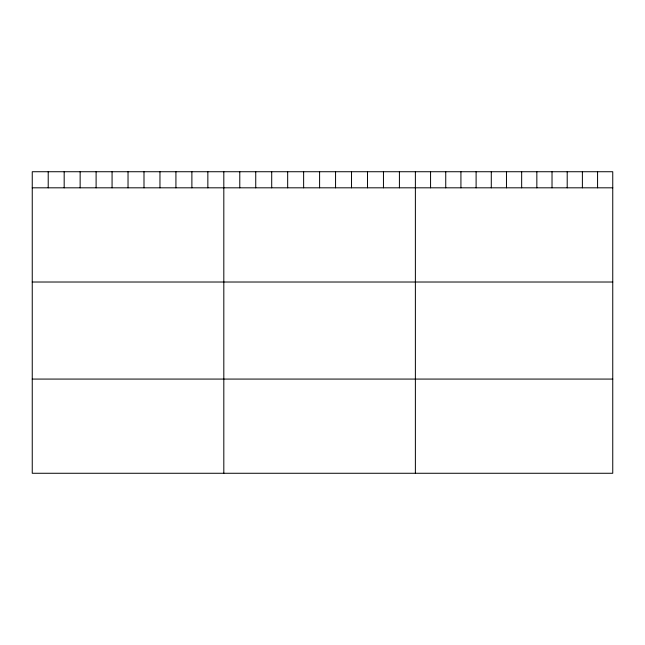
<?xml version="1.0" encoding="UTF-8"?>
<svg xmlns="http://www.w3.org/2000/svg" width="645" height="645" viewBox="0 0 645 645"><rect width="100%" height="100%" fill="white"/><g stroke="black" fill="none" stroke-linecap="round" stroke-linejoin="round"><path stroke-width="0.97" d="M612.75 187.816L612.75 473.269L32.25 473.269L32.25 171.731L612.75 171.731L612.75 187.816L32.25 187.816M32.25 282.018L612.75 282.018M32.25 379.075L612.75 379.075M597.568 171.731L597.568 187.816M582.387 171.731L582.387 187.816M567.205 171.731L567.205 187.816M552.023 171.731L552.023 187.816M536.842 171.731L536.842 187.816M521.66 171.731L521.66 187.816M506.47 171.731L506.47 187.816M491.288 171.731L491.288 187.816M476.107 171.731L476.107 187.816M460.925 171.731L460.925 187.816M445.743 171.731L445.743 187.816M430.562 171.731L430.562 187.816M415.38 171.731L415.38 473.269M399.416 171.731L399.416 187.816M383.453 171.731L383.453 187.816M367.489 171.731L367.489 187.816M351.525 171.731L351.525 187.816M335.561 171.731L335.561 187.816M319.597 171.731L319.597 187.816M303.634 171.731L303.634 187.816M287.67 171.731L287.67 187.816M271.706 171.731L271.706 187.816M255.743 171.731L255.743 187.816M239.779 171.731L239.779 187.816M223.815 171.731L223.815 473.269M207.851 171.731L207.851 187.816M191.888 171.731L191.888 187.816M175.924 171.731L175.924 187.816M159.96 171.731L159.96 187.816M143.996 171.731L143.996 187.816M128.032 171.731L128.032 187.816M112.069 171.731L112.069 187.816M96.105 171.731L96.105 187.816M80.141 171.731L80.141 187.816M64.177 171.731L64.177 187.816M48.214 171.731L48.214 187.816"/></g></svg>
